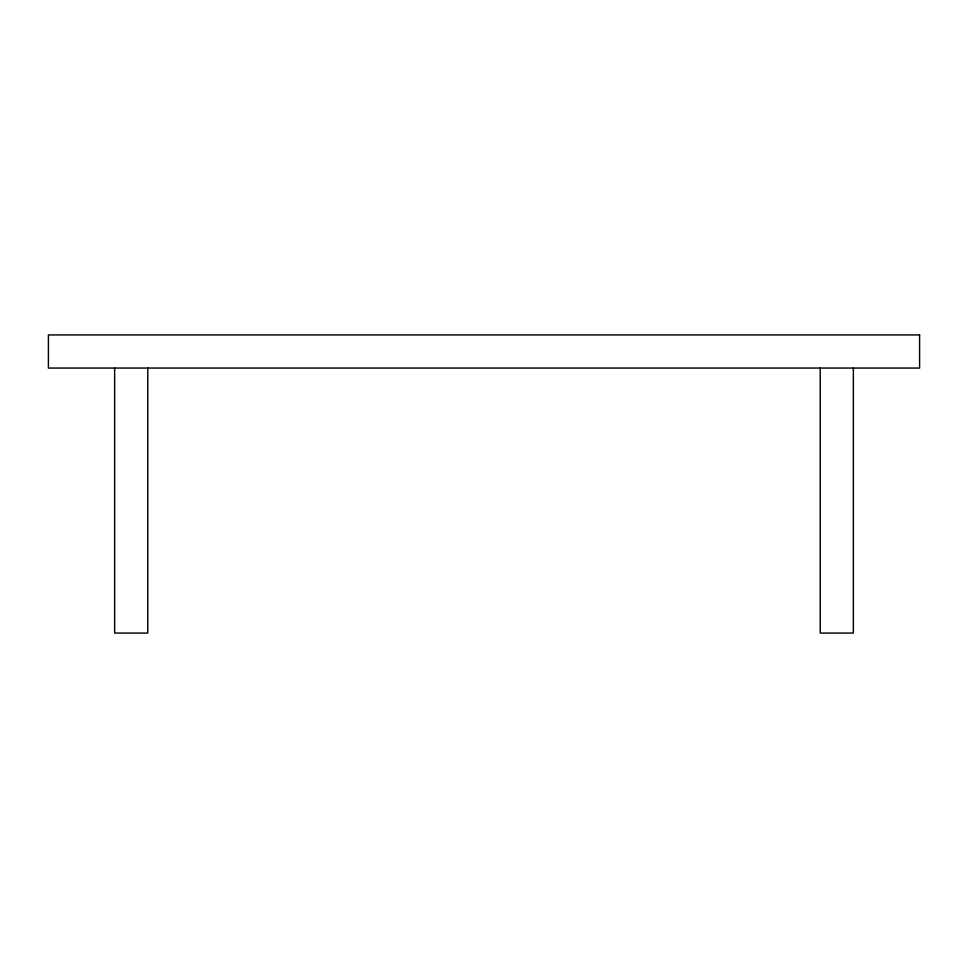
<?xml version="1.0" encoding="UTF-8"?>
<svg xmlns="http://www.w3.org/2000/svg" width="968" height="968" viewBox="0 0 968 968"><rect width="100%" height="100%" fill="white"/><g stroke="black" fill="none" stroke-linecap="round" stroke-linejoin="round"><path stroke-width="1.45" d="M853.352 368.058L853.352 633.06L820.223 633.06L820.223 368.058M147.777 368.058L147.777 633.06L114.647 633.06L114.647 368.058M919.6 334.94L48.4 334.94L48.4 368.058L919.6 368.058L919.6 334.94"/></g></svg>
